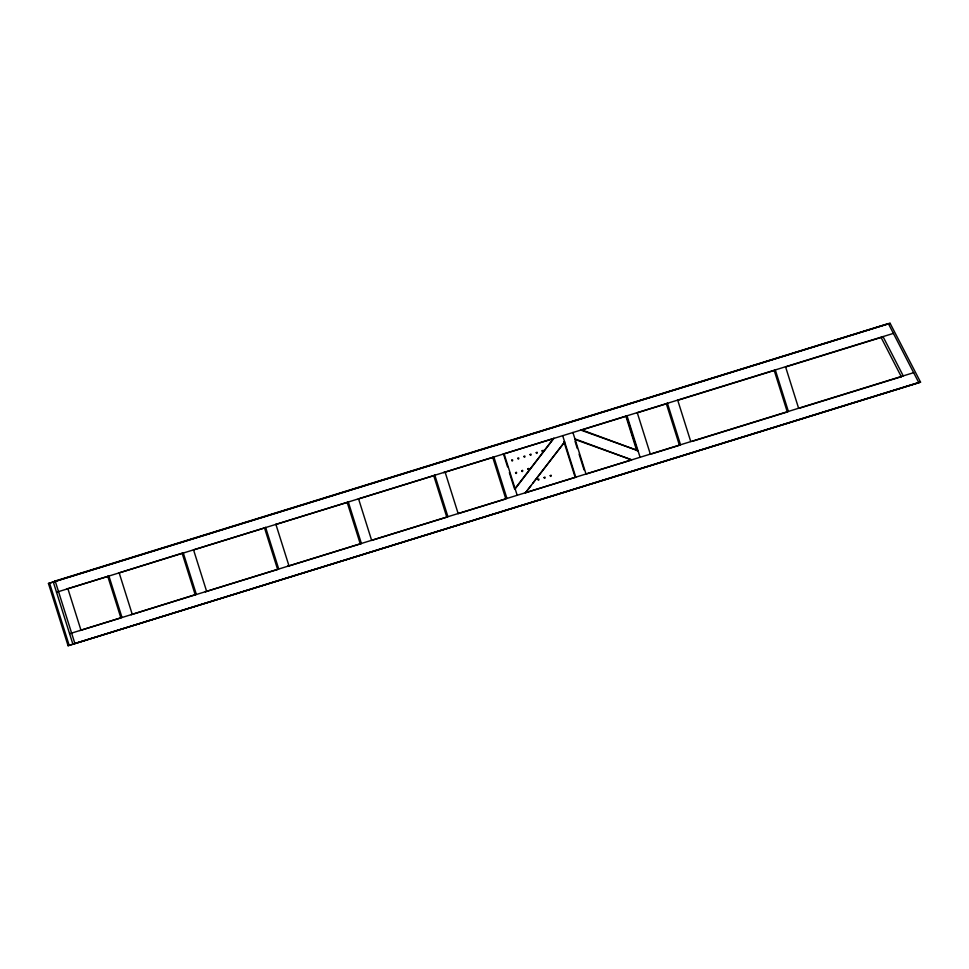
<?xml version="1.0" encoding="UTF-8"?>
<svg xmlns="http://www.w3.org/2000/svg" width="969" height="969" viewBox="0 0 969 969"><rect width="100%" height="100%" fill="white"/><g stroke="black" fill="none" stroke-linecap="round" stroke-linejoin="round"><path stroke-width="1.45" d="M514.587 489.163L553.759 438.351L515.157 488.861M531.036 485.517L525.525 492.724L564.661 441.961L532.865 483.119M118.642 573.042L183.25 552.839L196.319 594.324L131.711 614.528M79.846 630.553L80.911 629.983L67.83 588.498M131.118 614.709L132.184 614.14L119.102 572.655M205.501 591.732L206.567 591.151L193.485 549.665M443.984 472.521L445.05 471.939L458.119 513.425M277.618 569.445L278.684 568.864L265.603 527.39L264.537 527.96L277.618 569.445L205.38 591.768M287.866 566.284L288.932 565.702L275.85 524.217M503.008 454.279L504.062 453.698L517.143 495.183M542.143 450.633L543.137 451.154L542.192 451.76M48.45 583.483L890.099 323.283L920.55 382.161L68.072 645.717L48.45 583.483L560.591 425.234M55.185 581.025L53.259 581.86L72.869 644.094L918.709 382.489L888.355 323.585L55.185 581.025L74.807 643.246M56.529 592.241L893.406 333.397M69.598 633.714L913.646 372.677M68.072 645.717L920.55 382.161M886.429 324.421L888.355 323.585M890.099 323.283L562.032 424.797M916.771 383.336L918.709 382.489M66.631 589.116L108.528 576.167M193.764 549.835L265.99 527.511M276.092 524.386L346.878 502.523M358.433 498.95L434.996 475.294M443.669 472.606L494.226 456.993M554.111 438.363L503.505 454.013L507.562 466.876M580.903 430.212L627.125 415.919M637.239 412.794L667.58 403.431M677.682 400.306L774.473 370.4M786.029 366.827L881.366 337.369M525.259 492.809L575.865 477.172M585.991 474.047L630.819 460.19M81.154 630.153L120.156 618.101M287.72 566.32L361.376 543.561M371.49 540.436L446.6 517.228M458.155 513.655L505.83 498.926L492.761 457.441L493.827 456.871L506.908 498.357M651.713 453.855L679.16 445.377M692.157 441.355L787.494 411.898M799.05 408.324L901.606 376.638M574.944 438.909L631.582 459.827L574.932 439.417M903.241 375.887L883.013 336.606L881.087 337.454L901.315 376.723M785.532 366.73L798.601 408.215M677.67 400.064L690.752 441.549M637.227 412.564L650.308 454.037M640.061 457.211L626.979 415.725L625.913 416.295L636.742 450.633M626.41 416.028L637.239 450.355M572.897 432.428L585.979 473.914M575.041 441.319L577.294 448.477M579.099 454.195L584.065 469.929M562.662 435.602L575.731 477.087L575.174 477.39L563.897 441.622M509.367 472.606L514.321 488.34M358.506 498.684L371.575 540.169M182.184 553.408L195.253 594.893M49.54 583.011L69.15 645.245M511.632 460.263C512.528 462.71 513.473 458.446 511.632 460.263M515.556 472.702C516.453 475.161 517.398 470.886 515.556 472.702M517.773 458.361C518.669 460.82 519.614 456.544 517.773 458.361M521.697 470.801C522.594 473.26 523.539 468.984 521.697 470.801M523.926 456.46C524.823 458.918 525.767 454.643 523.926 456.46M527.851 468.911C528.747 471.358 529.692 467.094 527.851 468.911M530.067 454.558C530.964 457.017 531.908 452.741 530.067 454.558M536.22 452.668C537.117 455.103 538.037 450.876 536.22 452.668M537.916 479.449C538.812 481.908 539.757 477.632 537.916 479.449M542.361 450.767C543.258 453.213 544.203 448.95 542.361 450.767M544.069 477.547C544.966 480.006 545.898 475.743 544.069 477.547M550.21 475.658C551.107 478.105 552.051 473.841 550.21 475.658M108.855 575.816L107.789 576.398L120.871 617.883L121.937 617.301L108.855 575.816M348.259 501.845L347.193 502.426L360.274 543.9L361.34 543.33L348.259 501.845M434.802 475.101L433.737 475.682L446.818 517.167L447.884 516.586L434.802 475.101M581.424 429.8L580.855 430.103L638.014 450.694L581.424 429.8M667.423 403.225L666.357 403.794L679.439 445.28L680.504 444.71L667.423 403.225M775.285 369.904L774.219 370.473L787.3 411.958L788.366 411.377L775.285 369.904"/></g></svg>
